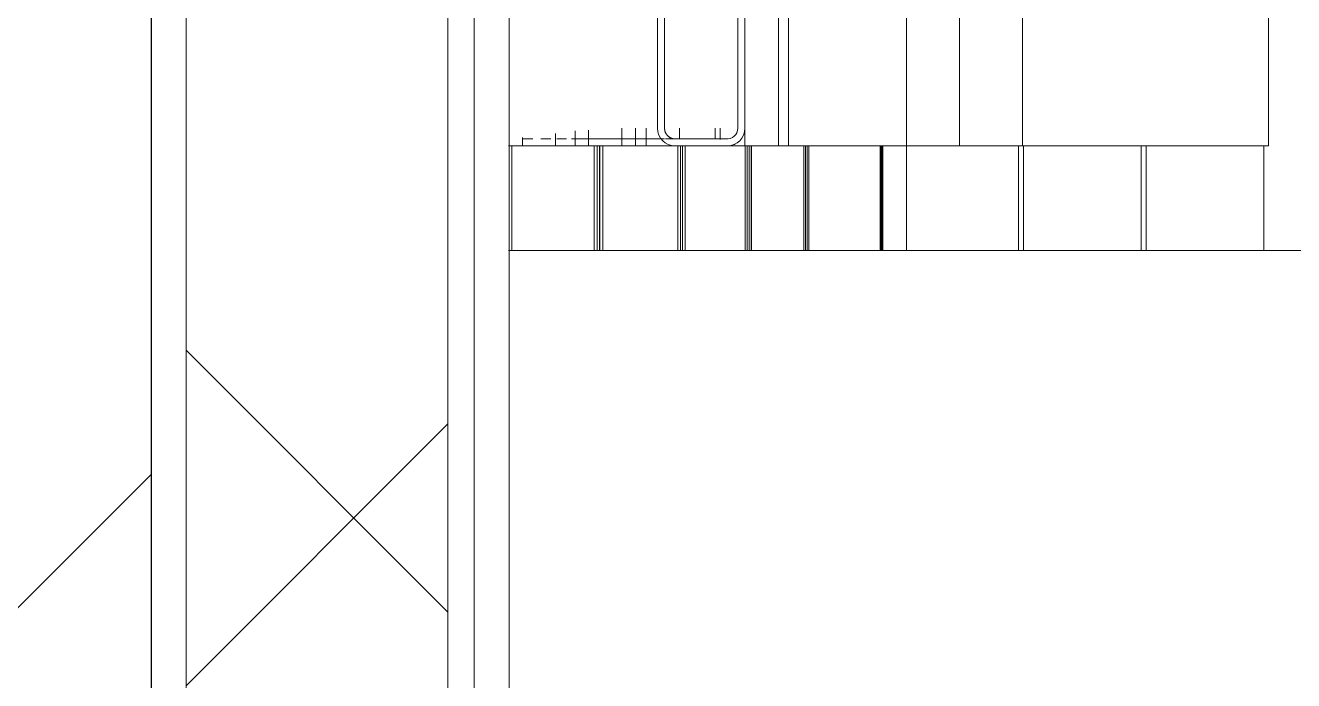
# Model space of a CAD drawing. Header units: millimetres. Extents: x 51154 to 151340, y -24069 to 30962.
# Drawn here: x 129009 to 129736, y 13454 to 13829 of the extents above; entities that cross this region are included whole.
import ezdxf

# ---------------------------------------------------------------- set-up
doc = ezdxf.new("R2010")
doc.units = ezdxf.units.MM
for name, color, linetype, lineweight in [('Обобщенные модели', 7, 'Continuous', 9), ('Обобщенные модели-1', 7, 'Continuous', 18), ('Общие ребра', 7, 'Continuous', 9), ('Отделка 1 _4_-1', 7, 'Continuous', 9), ('Отделка 2 _5_-1', 7, 'Continuous', 9), ('Стены', 7, 'Continuous', 9), ('Структура _1_', 7, 'Continuous', 18), ('Штриховка разреза-2', 7, 'Continuous', 9)]:
    doc.layers.add(name, color=color, linetype=linetype, lineweight=lineweight)
pattern_1 = [(0, (99498.54, 6475), (812.8, 203.2), [67.056, -542.544, 67.056, -542.544, -3251.2]), (0, (99498.54, 6475), (812.8, 203.2), [-1219.2, 67.056, -1152.144, 67.056, -542.544, -1422.4]), (0, (99498.54, 6475), (812.8, 203.2), [-3048, 67.056, -339.344, 67.056, -948.944]), (120, (99803.34, 6576.6), (-582.3764, 602.3054), [67.056, -542.544, 67.056, -3793.744]), (120, (99803.34, 6576.6), (-582.3764, 602.3054), [-676.656, -542.544, 67.056, -1152.144, -2032]), (120, (99803.34, 6576.6), (-582.3764, 602.3054), [-2438.4, 67.056, -542.544, 67.056, -1355.344]), (120, (99803.34, 6576.6), (-582.3764, 602.3054), [-3115.056, -339.344, 67.056, -948.944]), (240, (99904.94, 6983), (-230.4236, -805.5054), [67.056, -542.544, 67.056, -542.544, -3251.2]), (240, (99904.94, 6983), (-230.4236, -805.5054), [-1219.2, 67.056, -1152.144, 67.056, -542.544, -1422.4]), (240, (99904.94, 6983), (-230.4236, -805.5054), [-3048, 67.056, -339.344, 67.056, -948.944])]

# ---------------------------------------------------------------- blocks, each defined once
blk = doc.blocks.new('Обвязочная балка 1 - Обвязочная балка 1-1451838-Разрез 1-1')
at = {"layer": 'Обобщенные модели'}
for p, q in [((129294.46, 13764), (129300.1, 13764)), ((129299.7, 13764), (129294.58, 13764)), ((129309.24, 13764), (129304.7, 13764)), ((129305.56, 13764), (129310.45, 13764)), ((129319.52, 13764), (129313.93, 13764)), ((129314.78, 13764), (129319.4, 13764)), ((129322.35, 13764), (129374.27, 13764)), ((129375.57, 13764), (129323.12, 13764)), ((129376.15, 13764), (129380.83, 13764)), ((129410.25, 13764), (129376.81, 13764))]:
    blk.add_line(p, q, dxfattribs=at)
at = {"layer": 'Обобщенные модели', "flags": 128}
for points in [[(129375.62, 13770), (129375.63, 13769.76), (129375.64, 13769.52), (129375.67, 13769.27), (129375.7, 13769.03), (129375.74, 13768.8), (129375.8, 13768.56), (129375.86, 13768.33), (129375.93, 13768.09), (129376.01, 13767.86)], [(129377.13, 13766), (129377.29, 13765.82), (129377.46, 13765.65), (129377.64, 13765.49), (129377.82, 13765.33), (129378.01, 13765.18), (129378.21, 13765.04), (129378.41, 13764.9), (129378.62, 13764.77), (129378.83, 13764.65), (129379.04, 13764.54), (129379.26, 13764.44), (129379.49, 13764.35), (129379.72, 13764.27), (129379.95, 13764.19), (129380.18, 13764.13), (129380.42, 13764.07), (129380.65, 13764.03)], [(129416.34, 13761.18), (129415.98, 13761), (129415.62, 13760.83), (129415.25, 13760.68), (129414.87, 13760.54), (129414.49, 13760.42)], [(129421.23, 13767.24), (129421.12, 13766.85), (129420.98, 13766.48), (129420.83, 13766.11), (129420.67, 13765.74), (129420.49, 13765.38)], [(129411.62, 13760), (129401.52, 13760), (129371.23, 13760), (129320.8, 13760), (129286.54, 13760)]]:
    blk.add_lwpolyline(points, dxfattribs=at)
at = {"layer": 'Обобщенные модели-1'}
for p, q in [((129371.62, 13870), (129371.62, 13770)), ((129375.62, 13770), (129375.62, 13870)), ((129417.62, 13870), (129417.62, 13770)), ((129421.62, 13770), (129421.62, 13870)), ((129410.71, 13764), (129380.83, 13764)), ((129381.62, 13760), (129411.62, 13760))]:
    blk.add_line(p, q, dxfattribs=at)
for centre, radius, start, end in [((129381.62, 13770), 10, 180, 270), ((129381.68, 13770), 6.06, 180, 261.87958), ((129411.56, 13770), 6.06, 261.87958, 0), ((129411.62, 13770), 10, 270, 0)]:
    blk.add_arc(centre, radius, start, end, dxfattribs=at)
blk = doc.blocks.new('Профиль ламели389 - Профиль ламели-1573201-Разрез 1-1')
at = {"layer": 'Обобщенные модели'}
for p, q in [((129421.62, 13880), (129421.62, 13760)), ((129440.83, 13760), (129440.83, 13880)), ((129446.62, 13880), (129446.62, 13760)), ((129514.22, 13760), (129514.22, 13880)), ((129514.22, 13760), (129514.22, 13880)), ((129544.62, 13760), (129544.62, 13880)), ((129544.62, 13760), (129544.62, 13880)), ((129580.72, 13760), (129580.72, 13880)), ((129580.72, 13760), (129580.72, 13880)), ((129580.72, 13760), (129580.72, 13880)), ((129721.62, 13760), (129721.62, 13880)), ((129440.83, 13760), (129421.62, 13760)), ((129437.6, 13760), (129514.22, 13760)), ((129514.22, 13760), (129440.83, 13760)), ((129514.15, 13760), (129448.29, 13760)), ((129448.29, 13760), (129544.62, 13760)), ((129580.72, 13760), (129448.6, 13760)), ((129448.6, 13760), (129514.01, 13760)), ((129511.82, 13760), (129448.6, 13760)), ((129448.6, 13760), (129511.82, 13760)), ((129513.72, 13760), (129578.82, 13760)), ((129514.22, 13700), (129514.22, 13760.38)), ((129514.22, 13700), (129514.22, 13760.38)), ((129514.22, 13700), (129514.22, 13760.38)), ((129544.62, 13760), (129514.22, 13760)), ((129578.31, 13760), (129580.72, 13760)), ((129578.32, 13760), (129578.32, 13700)), ((129578.32, 13700), (129578.32, 13760)), ((129578.32, 13700), (129578.32, 13760)), ((129721.62, 13760), (129580.72, 13760)), ((129581.22, 13700), (129581.22, 13760)), ((129581.22, 13700), (129581.22, 13760)), ((129648.62, 13700), (129648.62, 13760)), ((129648.62, 13700), (129648.62, 13760)), ((129651.52, 13700), (129651.52, 13760)), ((129651.52, 13700), (129651.52, 13760)), ((129718.92, 13700), (129718.92, 13760)), ((129718.92, 13700), (129718.92, 13760)), ((129578.32, 13700), (129514.22, 13700)), ((129514.22, 13700), (129578.32, 13700)), ((129575.82, 13700), (129516.72, 13700)), ((129516.72, 13700), (129575.82, 13700)), ((129575.82, 13700), (129567.42, 13700)), ((129578.32, 13700), (129569.92, 13700)), ((129648.62, 13700), (129581.22, 13700)), ((129589.62, 13700), (129581.22, 13700)), ((129592.12, 13700), (129583.72, 13700)), ((129646.12, 13700), (129583.72, 13700)), ((129646.12, 13700), (129637.72, 13700)), ((129648.62, 13700), (129640.22, 13700)), ((129718.92, 13700), (129651.52, 13700)), ((129659.92, 13700), (129651.52, 13700)), ((129662.42, 13700), (129654.02, 13700)), ((129716.42, 13700), (129654.02, 13700)), ((129716.42, 13700), (129708.02, 13700)), ((129718.92, 13700), (129710.52, 13700))]:
    blk.add_line(p, q, dxfattribs=at)
blk = doc.blocks.new('Профиль ламели777 - Профиль ламели-1722599-Разрез 1-1')
at = {"layer": 'Обобщенные модели'}
for p, q in [((129289.37, 13760), (129286.54, 13760)), ((129286.55, 13760), (129319.37, 13760)), ((129288.19, 13760), (129335.3, 13760)), ((129288.19, 13700), (129288.19, 13760)), ((129335.35, 13760), (129288.5, 13760)), ((129319.91, 13760), (129290.06, 13760)), ((129288.19, 13700), (129286.19, 13700)), ((129286.5, 13700), (129313.03, 13700)), ((129313.51, 13700), (129286.53, 13700)), ((129352.51, 13700), (129288.19, 13700)), ((129290.25, 13700), (129349.55, 13700)), ((129313.59, 13700), (129344.09, 13700)), ((129342.13, 13700), (129313.59, 13700)), ((129338.91, 13700), (129336.28, 13700)), ((129347.16, 13700), (129338.91, 13700)), ((129347.46, 13700), (129339.21, 13700)), ((129344.53, 13700), (129342.13, 13700)), ((129350.31, 13700), (129346.94, 13700)), ((129349.55, 13700), (129347.16, 13700)), ((129409.02, 13700), (129349.86, 13700)), ((129358.56, 13700), (129350.31, 13700)), ((129355.36, 13700), (129351.99, 13700)), ((129363.16, 13700), (129354.91, 13700)), ((129421.54, 13700), (129355.36, 13700)), ((129407.94, 13700), (129405.32, 13700)), ((129416.5, 13700), (129409.02, 13700)), ((129416.19, 13700), (129409.02, 13700)), ((129413.57, 13700), (129411.14, 13700)), ((129419.34, 13700), (129415.97, 13700)), ((129418.62, 13700), (129416.19, 13700)), ((129480.18, 13700), (129418.9, 13700)), ((129427.59, 13700), (129419.34, 13700)), ((129424.39, 13700), (129421.02, 13700)), ((129432.2, 13700), (129423.95, 13700)), ((129490.58, 13700), (129424.39, 13700)), ((129476.98, 13700), (129474.36, 13700)), ((129485.23, 13700), (129476.98, 13700)), ((129485.53, 13700), (129477.28, 13700)), ((129482.6, 13700), (129480.18, 13700)), ((129487.65, 13700), (129485.23, 13700))]:
    blk.add_line(p, q, dxfattribs=at)
blk = doc.blocks.new('Профиль ламели778 - Профиль ламели-1722869-Разрез 1-1')
at = {"layer": 'Обобщенные модели'}
for p, q in [((129286.27, 13760), (129334.62, 13760)), ((129334.75, 13760), (129286.35, 13760)), ((129286.42, 13760), (129334.24, 13760)), ((129332.88, 13760), (129286.44, 13760)), ((129383.23, 13760), (129286.49, 13760)), ((129286.5, 13760), (129371.4, 13760)), ((129341.29, 13760), (129286.51, 13760)), ((129286.51, 13760), (129337.91, 13760)), ((129337.91, 13760), (129332.88, 13760)), ((129335.28, 13700), (129335.28, 13760)), ((129337.03, 13700), (129337.03, 13760)), ((129338.31, 13700), (129338.31, 13760)), ((129338.5, 13700), (129338.5, 13760)), ((129340.26, 13760), (129383.19, 13760)), ((129340.26, 13700), (129340.26, 13760)), ((129371.87, 13760), (129341.89, 13760)), ((129337.03, 13700), (129335.28, 13700)), ((129335.28, 13700), (129397.3, 13700)), ((129338.31, 13700), (129337.03, 13700)), ((129395.27, 13700), (129338.09, 13700)), ((129340.26, 13700), (129338.5, 13700)), ((129404.67, 13700), (129340.26, 13700)), ((129342.38, 13700), (129401.77, 13700)), ((129399.67, 13700), (129391.38, 13700)), ((129400.25, 13700), (129391.96, 13700)), ((129403.11, 13700), (129400.16, 13700)), ((129464.57, 13700), (129403.03, 13700)), ((129411.39, 13700), (129403.11, 13700)), ((129407.53, 13700), (129404.58, 13700)), ((129474, 13700), (129409.02, 13700)), ((129415.74, 13700), (129409.02, 13700)), ((129469, 13700), (129460.71, 13700)), ((129469.58, 13700), (129461.29, 13700)), ((129472.44, 13700), (129469.49, 13700)), ((129533.91, 13700), (129472.37, 13700)), ((129480.72, 13700), (129472.44, 13700)), ((129476.86, 13700), (129473.91, 13700)), ((129485.07, 13700), (129476.79, 13700)), ((129543.34, 13700), (129476.86, 13700)), ((129538.33, 13700), (129530.05, 13700)), ((129538.91, 13700), (129530.63, 13700))]:
    blk.add_line(p, q, dxfattribs=at)
blk = doc.blocks.new('Профиль ламели779 - Профиль ламели-1723139-Разрез 1-1')
at = {"layer": 'Обобщенные модели'}
for p, q in [((129294.22, 13764.79), (129294.22, 13760)), ((129313.23, 13760), (129313.23, 13766.96)), ((129294.22, 13760), (129286.54, 13760)), ((129313.23, 13760), (129294.22, 13760)), ((129309.04, 13760), (129382.29, 13760)), ((129388.34, 13760), (129313.23, 13760)), ((129382.71, 13760), (129319.66, 13760)), ((129319.95, 13760), (129382.58, 13760)), ((129380.78, 13760), (129320.26, 13760)), ((129320.44, 13760), (129418.54, 13760)), ((129320.44, 13760), (129385.1, 13760)), ((129421.8, 13760), (129320.75, 13760)), ((129385.1, 13760), (129380.78, 13760)), ((129383.18, 13700), (129383.18, 13760)), ((129384.68, 13700), (129384.68, 13760)), ((129385.95, 13700), (129385.95, 13760)), ((129385.95, 13700), (129385.95, 13760)), ((129385.97, 13700), (129385.97, 13760)), ((129387.02, 13760), (129419.78, 13760)), ((129387.45, 13700), (129387.45, 13760)), ((129418.94, 13760), (129388.85, 13760)), ((129384.68, 13700), (129383.18, 13700)), ((129383.18, 13700), (129445.6, 13700)), ((129385.97, 13700), (129384.68, 13700)), ((129387.45, 13700), (129385.95, 13700)), ((129443.5, 13700), (129385.95, 13700)), ((129451.93, 13700), (129387.45, 13700)), ((129389.63, 13700), (129449.08, 13700)), ((129447.28, 13700), (129438.96, 13700)), ((129448.13, 13700), (129439.82, 13700)), ((129451, 13700), (129448.47, 13700)), ((129459.32, 13700), (129451, 13700)), ((129513.07, 13700), (129451.3, 13700)), ((129454.8, 13700), (129452.27, 13700)), ((129521.52, 13700), (129454.8, 13700)), ((129463.41, 13700), (129455.1, 13700)), ((129516.86, 13700), (129508.55, 13700)), ((129517.72, 13700), (129509.41, 13700)), ((129520.59, 13700), (129518.06, 13700)), ((129528.91, 13700), (129520.59, 13700)), ((129582.66, 13700), (129520.89, 13700)), ((129524.39, 13700), (129521.85, 13700)), ((129591.11, 13700), (129524.39, 13700)), ((129533, 13700), (129524.68, 13700)), ((129586.45, 13700), (129578.14, 13700)), ((129587.31, 13700), (129578.99, 13700))]:
    blk.add_line(p, q, dxfattribs=at)
blk = doc.blocks.new('Профиль ламели780 - Профиль ламели-1723409-Разрез 1-1')
at = {"layer": 'Обобщенные модели'}
for p, q in [((129324.49, 13760), (129324.49, 13768.52)), ((129332.07, 13768.88), (129332.07, 13760)), ((129351.14, 13760), (129351.14, 13770)), ((129332.07, 13760), (129324.49, 13760)), ((129351.14, 13760), (129332.07, 13760)), ((129347.11, 13760), (129421.02, 13760)), ((129426.07, 13760), (129351.14, 13760)), ((129422.88, 13760), (129357.75, 13760)), ((129358.05, 13760), (129421.23, 13760)), ((129419.36, 13760), (129358.31, 13760)), ((129358.4, 13760), (129407.21, 13760)), ((129358.45, 13760), (129422.96, 13760)), ((129455.46, 13760), (129358.71, 13760)), ((129409.02, 13760), (129455.45, 13760)), ((129422.96, 13760), (129419.36, 13760)), ((129421.76, 13700), (129421.76, 13760)), ((129423.02, 13700), (129423.02, 13760)), ((129424.07, 13700), (129424.07, 13760)), ((129424.89, 13760), (129455.45, 13760)), ((129425.33, 13700), (129425.33, 13760)), ((129425.36, 13700), (129425.36, 13760)), ((129455.45, 13760), (129426.5, 13760)), ((129423.02, 13700), (129421.76, 13700)), ((129421.76, 13700), (129484.55, 13700)), ((129424.31, 13700), (129423.02, 13700)), ((129425.33, 13700), (129424.07, 13700)), ((129482.39, 13700), (129424.49, 13700)), ((129489.84, 13700), (129425.33, 13700)), ((129427.56, 13700), (129487.04, 13700)), ((129485.54, 13700), (129477.19, 13700)), ((129486.67, 13700), (129478.33, 13700)), ((129497.89, 13700), (129489.55, 13700)), ((129552.17, 13700), (129490.21, 13700)), ((129559.64, 13700), (129492.71, 13700)), ((129501.72, 13700), (129493.38, 13700)), ((129555.34, 13700), (129547, 13700)), ((129556.47, 13700), (129548.13, 13700)), ((129567.69, 13700), (129559.35, 13700)), ((129621.98, 13700), (129560.02, 13700)), ((129629.45, 13700), (129562.52, 13700)), ((129571.53, 13700), (129563.19, 13700)), ((129625.15, 13700), (129616.81, 13700)), ((129626.28, 13700), (129617.94, 13700))]:
    blk.add_line(p, q, dxfattribs=at)
blk = doc.blocks.new('Профиль ламели781 - Профиль ламели-1723679-Разрез 1-1')
at = {"layer": 'Обобщенные модели'}
for p, q in [((129359.01, 13760), (129359.01, 13770)), ((129365.07, 13770), (129365.07, 13760)), ((129384.2, 13764), (129384.2, 13770)), ((129365.07, 13760), (129359.01, 13760)), ((129384.2, 13760), (129365.07, 13760)), ((129380.32, 13760), (129454.86, 13760)), ((129458.9, 13760), (129384.2, 13760)), ((129456.33, 13760), (129390.98, 13760)), ((129391.28, 13760), (129454.98, 13760)), ((129453.05, 13760), (129391.49, 13760)), ((129391.5, 13760), (129489.23, 13760)), ((129391.6, 13760), (129455.93, 13760)), ((129499.16, 13760), (129391.81, 13760)), ((129455.93, 13760), (129453.05, 13760)), ((129455.45, 13700), (129455.45, 13760)), ((129456.45, 13700), (129456.45, 13760)), ((129457.3, 13700), (129457.3, 13760)), ((129457.85, 13760), (129499.17, 13760)), ((129458.3, 13700), (129458.3, 13760)), ((129489.5, 13760), (129459.24, 13760)), ((129456.45, 13700), (129455.45, 13700)), ((129455.45, 13700), (129518.57, 13700)), ((129457.75, 13700), (129456.45, 13700)), ((129458.3, 13700), (129457.3, 13700)), ((129516.34, 13700), (129458.14, 13700)), ((129522.8, 13700), (129458.3, 13700)), ((129460.59, 13700), (129520.06, 13700)), ((129518.86, 13700), (129510.5, 13700)), ((129520.27, 13700), (129511.9, 13700)), ((129531.52, 13700), (129523.15, 13700)), ((129586.31, 13700), (129524.19, 13700)), ((129592.79, 13700), (129525.69, 13700)), ((129535.08, 13700), (129526.72, 13700)), ((129588.84, 13700), (129580.48, 13700)), ((129590.25, 13700), (129581.89, 13700)), ((129599.89, 13700), (129593.14, 13700)), ((129656.29, 13700), (129594.17, 13700)), ((129662.77, 13700), (129595.67, 13700)), ((129605.07, 13700), (129596.71, 13700)), ((129658.82, 13700), (129650.46, 13700)), ((129660.23, 13700), (129651.87, 13700))]:
    blk.add_line(p, q, dxfattribs=at)
blk = doc.blocks.new('Профиль ламели783 - Профиль ламели-1724219-Разрез 1-1')
at = {"layer": 'Обобщенные модели'}
for p, q in [((129404.54, 13764), (129404.54, 13770)), ((129407.57, 13770), (129407.57, 13763.57)), ((129407.57, 13760), (129404.54, 13760)), ((129426.76, 13760), (129409.02, 13760)), ((129423.2, 13760), (129498.87, 13760)), ((129500.89, 13760), (129426.76, 13760)), ((129499.57, 13760), (129433.89, 13760)), ((129434.15, 13760), (129514.17, 13760)), ((129434.19, 13760), (129498.82, 13760)), ((129496.76, 13760), (129434.3, 13760)), ((129434.35, 13760), (129498.2, 13760)), ((129514.18, 13760), (129434.46, 13760)), ((129499.16, 13700), (129499.16, 13760)), ((129499.67, 13700), (129499.67, 13760)), ((129500.09, 13700), (129500.09, 13760)), ((129500.12, 13760), (129514.2, 13760)), ((129500.59, 13700), (129500.59, 13760)), ((129514.22, 13760), (129501.06, 13760)), ((129581.22, 13760), (129578.32, 13760)), ((129651.52, 13760), (129648.62, 13760)), ((129499.67, 13700), (129499.16, 13700)), ((129499.16, 13700), (129562.85, 13700)), ((129500.59, 13700), (129500.09, 13700)), ((129564.96, 13700), (129500.59, 13700)), ((129560.48, 13700), (129501.76, 13700)), ((129504.45, 13700), (129562.34, 13700)), ((129561.74, 13700), (129553.35, 13700)), ((129563.7, 13700), (129555.31, 13700)), ((129574.98, 13700), (129566.59, 13700)), ((129635.19, 13700), (129567.86, 13700)), ((129630.69, 13700), (129568.36, 13700)), ((129578.02, 13700), (129569.63, 13700)), ((129631.96, 13700), (129623.57, 13700)), ((129633.92, 13700), (129625.53, 13700)), ((129645.2, 13700), (129636.81, 13700)), ((129705.41, 13700), (129638.08, 13700)), ((129700.91, 13700), (129638.58, 13700)), ((129648.24, 13700), (129639.85, 13700)), ((129702.18, 13700), (129693.79, 13700)), ((129704.14, 13700), (129695.75, 13700))]:
    blk.add_line(p, q, dxfattribs=at)

msp = doc.modelspace()

# ---------------------------------------------------------------- hatches: boundary and pattern name
at = {"layer": 'Штриховка разреза-2'}
h = msp.add_hatch(dxfattribs=at)
h.set_pattern_fill('FP_4', color=256, style=0, pattern_type=2)
h.set_pattern_definition(pattern_1)
h.paths.add_polyline_path([(129101.54, 12500), (129101.54, 17900), (129081.54, 17900), (129081.54, 12500)], flags=0)
h.paths.add_polyline_path([(129081.54, 19700), (129101.54, 19700), (129101.54, 22100), (129081.54, 22100), (129081.54, 19828.18)], flags=0)
h.paths.add_polyline_path([(129081.54, 23900), (129101.54, 23900), (129101.54, 26500), (129081.54, 26500), (129081.54, 23916.03)], flags=0)
h = msp.add_hatch(dxfattribs=at)
h.set_pattern_fill('FP_5', color=256, style=0, pattern_type=2)
h.set_pattern_definition([(45, (99498.5, 6475), (-707.107, 707.107), []), (135, (99498.5, 6475), (-707.107, -707.107), [])])
h.paths.add_polyline_path([(129251.54, 12500), (129251.54, 17900), (129101.54, 17900), (129101.54, 12500)], flags=0)
h.paths.add_polyline_path([(129251.54, 19700), (129251.54, 22100), (129101.54, 22100), (129101.54, 19700)], flags=0)
h.paths.add_polyline_path([(129251.54, 23900), (129251.54, 26500), (129101.54, 26500), (129101.54, 23900)], flags=0)
h = msp.add_hatch(dxfattribs=at)
h.set_pattern_fill('FP_4', color=256, style=0, pattern_type=2)
h.set_pattern_definition(pattern_1)
h.paths.add_polyline_path([(129251.54, 12500), (129266.54, 12500), (129266.54, 17900), (129251.54, 17900), (129251.54, 13015.11)], flags=0)
h.paths.add_polyline_path([(129251.54, 19700), (129266.54, 19700), (129266.54, 22100), (129251.54, 22100), (129251.54, 19828.18)], flags=0)
h.paths.add_polyline_path([(129266.54, 23900), (129266.54, 26500), (129251.54, 26500), (129251.54, 23900)], flags=0)
h = msp.add_hatch(dxfattribs=at)
h.set_pattern_fill('FP_2', color=256, style=0, pattern_type=2)
h.set_pattern_definition([(45, (99498.54, 6475), (-424.264, 424.264), [600, -100, 20, -100]), (45, (99498.54, 6899), (-424.264, 424.264), [])])
h.paths.add_polyline_path([(129027.29, 12500), (129081.62, 12500), (129081.62, 16450), (128781.62, 16450), (128781.62, 12500)], flags=0)

# ---------------------------------------------------------------- linework, layer by layer
at = {"layer": 'Общие ребра'}
for p, q in [((129101.54, 12500), (129101.54, 17900)), ((129251.54, 12500), (129251.54, 17900)), ((129266.54, 12500), (129266.54, 17900))]:
    msp.add_line(p, q, dxfattribs=at)
at = {"layer": 'Отделка 1 _4_-1'}
msp.add_line((129081.54, 17900), (129081.54, 12500), dxfattribs=at)
at = {"layer": 'Отделка 2 _5_-1'}
msp.add_line((129286.54, 12500), (129286.54, 17900), dxfattribs=at)
at = {"layer": 'Стены'}
for p, q in [((129286.54, 15500), (129286.54, 13700)), ((134170.72, 13700), (129286.61, 13700)), ((129287.26, 13700), (133796.74, 13700))]:
    msp.add_line(p, q, dxfattribs=at)
at = {"layer": 'Структура _1_'}
msp.add_line((129081.62, 12500), (129081.62, 16450), dxfattribs=at)

# ---------------------------------------------------------------- block references
at = {"layer": 'Обобщенные модели'}
for name in ['Профиль ламели777 - Профиль ламели-1722599-Разрез 1-1', 'Профиль ламели778 - Профиль ламели-1722869-Разрез 1-1', 'Профиль ламели779 - Профиль ламели-1723139-Разрез 1-1', 'Профиль ламели780 - Профиль ламели-1723409-Разрез 1-1', 'Профиль ламели781 - Профиль ламели-1723679-Разрез 1-1', 'Профиль ламели783 - Профиль ламели-1724219-Разрез 1-1', 'Профиль ламели389 - Профиль ламели-1573201-Разрез 1-1', 'Обвязочная балка 1 - Обвязочная балка 1-1451838-Разрез 1-1']:
    msp.add_blockref(name, (0, 0), dxfattribs=at)

doc.saveas('drawing.dxf')
